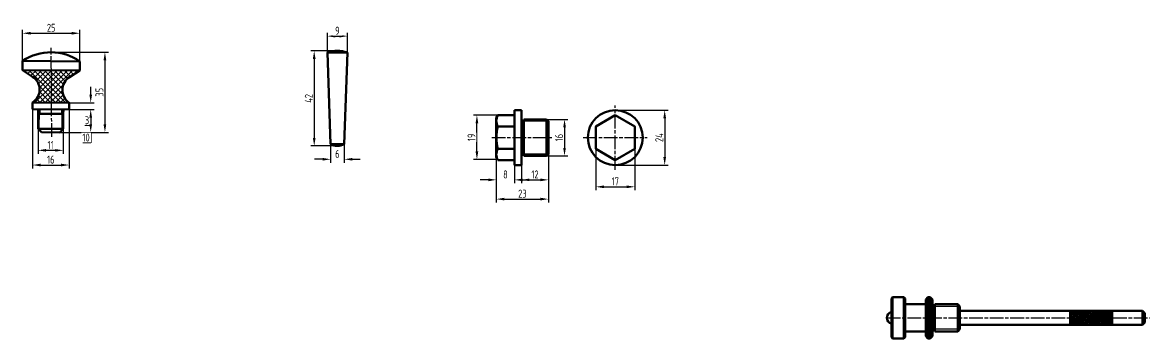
# Model space of a CAD drawing. Header units: millimetres. Extents: x -11122 to -2883, y -3177 to -1688.
# Drawn here: x -5290.1 to -4797.2, y -1826.3 to -1688.2 of the extents above; entities that cross this region are included whole.
import ezdxf

# ---------------------------------------------------------------- set-up
doc = ezdxf.new("R2010")
doc.units = ezdxf.units.MM
doc.header["$LTSCALE"] = 0.5
doc.linetypes.add('AM_ISO08W050', pattern=[18, 12, -1.5, 3, -1.5])
for name, color, linetype, lineweight in [('AM_0', 7, 'Continuous', 50), ('AM_4', 3, 'Continuous', 25), ('AM_7', 4, 'AM_ISO08W050', 25), ('manh', 3, 'Continuous', 25)]:
    doc.layers.add(name, color=color, linetype=linetype, lineweight=lineweight)
doc.styles.add('TCVN', font='tcvn+7284-2003i.ttf', dxfattribs={"width": 0.8, "height": 3.5})
doc.dimstyles.new('MyTemplate$0', dxfattribs={"dimtxt": 3.5, "dimasz": 3.5, "dimexe": 1.5, "dimexo": 0, "dimtad": 1, "dimtoh": 1, "dimdec": 0, "dimzin": 0, "dimtxsty": 'TCVN', "dimcen": 0, "dimclrd": 3, "dimclre": 3, "dimclrt": 1, "dimadec": 0, "dimazin": 0, "dimtfac": 1, "dimtdec": 0, "dimtofl": 0, "dimtmove": 0, "dimatfit": 3, "dimfxl": 1, "dimtfill": 1, "dimtolj": 1, "dimtzin": 0, "dimarcsym": 0})

# ---------------------------------------------------------------- blocks, each defined once
blk = doc.blocks.new('*D199')
at = {"color": 3, "lineweight": -2, "transparency": 16777216}
for p, q in [((-5290.05, -1704.97), (-5290.05, -1691.37)), ((-5286.55, -1692.87), (-5268.55, -1692.87)), ((-5265.05, -1705.17), (-5265.05, -1691.37))]:
    blk.add_line(p, q, dxfattribs=at)
at = {"color": 3, "transparency": 16777216}
for points in [[(-5286.55, -1692.28), (-5286.55, -1693.45), (-5290.05, -1692.87)], [(-5268.55, -1692.28), (-5268.55, -1693.45), (-5265.05, -1692.87)]]:
    blk.add_solid(points, dxfattribs=at)
at = {"color": 1, "transparency": 16777216, "insert": (-5277.55, -1690.49), "char_height": 3.5, "attachment_point": 5, "style": 'TCVN', "bg_fill": 3, "box_fill_scale": 1.1, "bg_fill_color": 256, "bg_fill_true_color": 13158600, "bg_fill_transparency": 0}
blk.add_mtext('\\A1;25', dxfattribs=at)
blk = doc.blocks.new('*D200')
at = {"color": 3, "lineweight": -2, "transparency": 16777216}
for p, q in [((-5277.52, -1701.17), (-5252.55, -1701.17)), ((-5254.05, -1704.67), (-5254.05, -1732.68)), ((-5277.31, -1736.18), (-5252.55, -1736.18))]:
    blk.add_line(p, q, dxfattribs=at)
at = {"color": 3, "transparency": 16777216}
for points in [[(-5254.64, -1704.67), (-5253.47, -1704.67), (-5254.05, -1701.17)], [(-5254.64, -1732.68), (-5253.47, -1732.68), (-5254.05, -1736.18)]]:
    blk.add_solid(points, dxfattribs=at)
at = {"color": 1, "transparency": 16777216, "insert": (-5256.43, -1718.68), "char_height": 3.5, "attachment_point": 5, "rotation": 90, "style": 'TCVN', "bg_fill": 3, "box_fill_scale": 1.1, "bg_fill_color": 256, "bg_fill_true_color": 13158600, "bg_fill_transparency": 0}
blk.add_mtext('\\A1;35', dxfattribs=at)
blk = doc.blocks.new('*D201')
at = {"color": 3, "lineweight": -2, "transparency": 16777216}
for p, q in [((-5283.29, -1734.63), (-5283.29, -1745.55)), ((-5272.29, -1734.72), (-5272.29, -1745.55)), ((-5275.79, -1744.05), (-5279.79, -1744.05))]:
    blk.add_line(p, q, dxfattribs=at)
at = {"color": 3, "transparency": 16777216}
for points in [[(-5279.79, -1743.47), (-5279.79, -1744.64), (-5283.29, -1744.05)], [(-5275.79, -1743.47), (-5275.79, -1744.64), (-5272.29, -1744.05)]]:
    blk.add_solid(points, dxfattribs=at)
at = {"color": 1, "transparency": 16777216, "insert": (-5277.79, -1741.68), "char_height": 3.5, "attachment_point": 5, "style": 'TCVN', "bg_fill": 3, "box_fill_scale": 1.1, "bg_fill_color": 256, "bg_fill_true_color": 13158600, "bg_fill_transparency": 0}
blk.add_mtext('\\A1;11', dxfattribs=at)
blk = doc.blocks.new('*D202')
at = {"color": 3, "lineweight": -2, "transparency": 16777216}
for p, q in [((-5260.27, -1719.74), (-5260.27, -1716.24)), ((-5269.7, -1723.24), (-5258.77, -1723.24)), ((-5269.72, -1726.24), (-5258.77, -1726.24)), ((-5260.27, -1729.74), (-5260.27, -1733.26)), ((-5260.27, -1733.26), (-5262.88, -1733.26))]:
    blk.add_line(p, q, dxfattribs=at)
at = {"color": 3, "transparency": 16777216}
for points in [[(-5260.85, -1719.74), (-5259.69, -1719.74), (-5260.27, -1723.24)], [(-5260.85, -1729.74), (-5259.69, -1729.74), (-5260.27, -1726.24)]]:
    blk.add_solid(points, dxfattribs=at)
at = {"color": 1, "transparency": 16777216, "insert": (-5261.89, -1730.89), "char_height": 3.5, "attachment_point": 5, "style": 'TCVN', "bg_fill": 3, "box_fill_scale": 1.1, "bg_fill_color": 256, "bg_fill_true_color": 13158600, "bg_fill_transparency": 0}
blk.add_mtext('\\A1;3', dxfattribs=at)
blk = doc.blocks.new('*D203')
at = {"color": 3, "lineweight": -2, "transparency": 16777216}
for p, q in [((-5285.72, -1726.11), (-5285.72, -1751.97)), ((-5269.72, -1726.24), (-5269.72, -1751.97)), ((-5282.22, -1750.47), (-5273.22, -1750.47))]:
    blk.add_line(p, q, dxfattribs=at)
at = {"color": 3, "transparency": 16777216}
for points in [[(-5282.22, -1749.89), (-5282.22, -1751.06), (-5285.72, -1750.47)], [(-5273.22, -1749.89), (-5273.22, -1751.06), (-5269.72, -1750.47)]]:
    blk.add_solid(points, dxfattribs=at)
at = {"color": 1, "transparency": 16777216, "insert": (-5277.72, -1748.1), "char_height": 3.5, "attachment_point": 5, "style": 'TCVN', "bg_fill": 3, "box_fill_scale": 1.1, "bg_fill_color": 256, "bg_fill_true_color": 13158600, "bg_fill_transparency": 0}
blk.add_mtext('\\A1;16', dxfattribs=at)
blk = doc.blocks.new('*D204')
at = {"color": 3, "lineweight": -2, "transparency": 16777216}
for p, q in [((-5156.78, -1701.32), (-5156.78, -1692.64)), ((-5153.28, -1694.14), (-5151.48, -1694.14)), ((-5147.98, -1701.32), (-5147.98, -1692.64))]:
    blk.add_line(p, q, dxfattribs=at)
at = {"color": 3, "transparency": 16777216}
for points in [[(-5153.28, -1693.55), (-5153.28, -1694.72), (-5156.78, -1694.14)], [(-5151.48, -1693.55), (-5151.48, -1694.72), (-5147.98, -1694.14)]]:
    blk.add_solid(points, dxfattribs=at)
at = {"color": 1, "transparency": 16777216, "insert": (-5152.38, -1691.76), "char_height": 3.5, "attachment_point": 5, "style": 'TCVN', "bg_fill": 3, "box_fill_scale": 1.1, "bg_fill_color": 256, "bg_fill_true_color": 13158600, "bg_fill_transparency": 0}
blk.add_mtext('\\A1;9', dxfattribs=at)
blk = doc.blocks.new('*D205')
at = {"color": 3, "lineweight": -2, "transparency": 16777216}
for p, q in [((-5155.38, -1741.32), (-5155.38, -1749.46)), ((-5149.39, -1741.53), (-5149.39, -1749.46)), ((-5158.88, -1747.96), (-5162.38, -1747.96)), ((-5145.89, -1747.96), (-5142.39, -1747.96))]:
    blk.add_line(p, q, dxfattribs=at)
at = {"color": 3, "transparency": 16777216}
for points in [[(-5158.88, -1747.37), (-5158.88, -1748.54), (-5155.38, -1747.96)], [(-5145.89, -1747.37), (-5145.89, -1748.54), (-5149.39, -1747.96)]]:
    blk.add_solid(points, dxfattribs=at)
at = {"color": 1, "transparency": 16777216, "insert": (-5152.39, -1745.58), "char_height": 3.5, "attachment_point": 5, "style": 'TCVN', "bg_fill": 3, "box_fill_scale": 1.1, "bg_fill_color": 256, "bg_fill_true_color": 13158600, "bg_fill_transparency": 0}
blk.add_mtext('\\A1;6', dxfattribs=at)
blk = doc.blocks.new('*D206')
at = {"color": 3, "lineweight": -2, "transparency": 16777216}
for p, q in [((-5152.38, -1700.56), (-5164.02, -1700.56)), ((-5162.52, -1704.06), (-5162.52, -1738.62)), ((-5152.38, -1742.12), (-5164.02, -1742.12))]:
    blk.add_line(p, q, dxfattribs=at)
at = {"color": 3, "transparency": 16777216}
for points in [[(-5163.1, -1704.06), (-5161.93, -1704.06), (-5162.52, -1700.56)], [(-5163.1, -1738.62), (-5161.93, -1738.62), (-5162.52, -1742.12)]]:
    blk.add_solid(points, dxfattribs=at)
at = {"color": 1, "transparency": 16777216, "insert": (-5164.89, -1721.34), "char_height": 3.5, "attachment_point": 5, "rotation": 90, "style": 'TCVN', "bg_fill": 3, "box_fill_scale": 1.1, "bg_fill_color": 256, "bg_fill_true_color": 13158600, "bg_fill_transparency": 0}
blk.add_mtext('\\A1;42', dxfattribs=at)
blk = doc.blocks.new('*D207')
at = {"color": 3, "lineweight": -2, "transparency": 16777216}
for p, q in [((-5269.72, -1726.24), (-5258.76, -1726.24)), ((-5260.26, -1729.74), (-5260.26, -1732.71)), ((-5273.8, -1736.21), (-5258.76, -1736.21)), ((-5260.26, -1736.21), (-5260.26, -1740.83)), ((-5260.26, -1740.83), (-5263.71, -1740.83))]:
    blk.add_line(p, q, dxfattribs=at)
at = {"color": 3, "transparency": 16777216}
for points in [[(-5260.85, -1729.74), (-5259.68, -1729.74), (-5260.26, -1726.24)], [(-5260.85, -1732.71), (-5259.68, -1732.71), (-5260.26, -1736.21)]]:
    blk.add_solid(points, dxfattribs=at)
at = {"color": 1, "transparency": 16777216, "insert": (-5262.3, -1738.46), "char_height": 3.5, "attachment_point": 5, "style": 'TCVN', "bg_fill": 3, "box_fill_scale": 1.1, "bg_fill_color": 256, "bg_fill_true_color": 13158600, "bg_fill_transparency": 0}
blk.add_mtext('\\A1;10', dxfattribs=at)
blk = doc.blocks.new('*D208')
at = {"color": 3, "lineweight": -2, "transparency": 16777216}
for p, q in [((-5039.35, -1738.5), (-5039.35, -1761.49)), ((-5022.35, -1738.5), (-5022.35, -1761.49)), ((-5035.85, -1759.99), (-5025.85, -1759.99))]:
    blk.add_line(p, q, dxfattribs=at)
at = {"color": 3, "transparency": 16777216}
for points in [[(-5035.85, -1759.41), (-5035.85, -1760.58), (-5039.35, -1759.99)], [(-5025.85, -1759.41), (-5025.85, -1760.58), (-5022.35, -1759.99)]]:
    blk.add_solid(points, dxfattribs=at)
at = {"color": 1, "transparency": 16777216, "insert": (-5030.85, -1757.6), "char_height": 3.5, "attachment_point": 5, "style": 'TCVN', "bg_fill": 3, "box_fill_scale": 1.1, "bg_fill_color": 256, "bg_fill_true_color": 13158600, "bg_fill_transparency": 0}
blk.add_mtext('\\A1;17', dxfattribs=at)
blk = doc.blocks.new('*D209')
at = {"color": 3, "lineweight": -2, "transparency": 16777216}
for p, q in [((-5030.85, -1726.49), (-5007.74, -1726.49)), ((-5009.24, -1729.99), (-5009.24, -1747)), ((-5030.85, -1750.5), (-5007.74, -1750.5))]:
    blk.add_line(p, q, dxfattribs=at)
at = {"color": 3, "transparency": 16777216}
for points in [[(-5009.82, -1729.99), (-5008.66, -1729.99), (-5009.24, -1726.49)], [(-5009.82, -1747), (-5008.66, -1747), (-5009.24, -1750.5)]]:
    blk.add_solid(points, dxfattribs=at)
at = {"color": 1, "transparency": 16777216, "insert": (-5011.61, -1738.5), "char_height": 3.5, "attachment_point": 5, "rotation": 90, "style": 'TCVN', "bg_fill": 3, "box_fill_scale": 1.1, "bg_fill_color": 256, "bg_fill_true_color": 13158600, "bg_fill_transparency": 0}
blk.add_mtext('\\A1;24', dxfattribs=at)
blk = doc.blocks.new('*D210')
at = {"color": 3, "lineweight": -2, "transparency": 16777216}
for p, q in [((-5060.87, -1730.5), (-5051.54, -1730.5)), ((-5053.04, -1734), (-5053.04, -1743)), ((-5060.87, -1746.5), (-5051.54, -1746.5))]:
    blk.add_line(p, q, dxfattribs=at)
at = {"color": 3, "transparency": 16777216}
for points in [[(-5053.62, -1734), (-5052.46, -1734), (-5053.04, -1730.5)], [(-5053.62, -1743), (-5052.46, -1743), (-5053.04, -1746.5)]]:
    blk.add_solid(points, dxfattribs=at)
at = {"color": 1, "transparency": 16777216, "insert": (-5055.41, -1738.5), "char_height": 3.5, "attachment_point": 5, "rotation": 90, "style": 'TCVN', "bg_fill": 3, "box_fill_scale": 1.1, "bg_fill_color": 256, "bg_fill_true_color": 13158600, "bg_fill_transparency": 0}
blk.add_mtext('\\A1;16', dxfattribs=at)
blk = doc.blocks.new('*D211')
at = {"color": 3, "lineweight": -2, "transparency": 16777216}
for p, q in [((-5060.06, -1745.69), (-5060.06, -1758.45)), ((-5071.87, -1750.5), (-5071.87, -1758.45)), ((-5068.37, -1756.95), (-5063.56, -1756.95))]:
    blk.add_line(p, q, dxfattribs=at)
at = {"color": 3, "transparency": 16777216}
for points in [[(-5068.37, -1756.36), (-5068.37, -1757.53), (-5071.87, -1756.95)], [(-5063.56, -1756.36), (-5063.56, -1757.53), (-5060.06, -1756.95)]]:
    blk.add_solid(points, dxfattribs=at)
at = {"color": 1, "transparency": 16777216, "insert": (-5065.96, -1754.57), "char_height": 3.5, "attachment_point": 5, "style": 'TCVN', "bg_fill": 3, "box_fill_scale": 1.1, "bg_fill_color": 256, "bg_fill_true_color": 13158600, "bg_fill_transparency": 0}
blk.add_mtext('\\A1;12', dxfattribs=at)
blk = doc.blocks.new('*D212')
at = {"color": 3, "lineweight": -2, "transparency": 16777216}
for p, q in [((-5082.87, -1747.1), (-5082.87, -1766.87)), ((-5060.06, -1745.69), (-5060.06, -1766.87)), ((-5079.37, -1765.37), (-5063.56, -1765.37))]:
    blk.add_line(p, q, dxfattribs=at)
at = {"color": 3, "transparency": 16777216}
for points in [[(-5079.37, -1764.78), (-5079.37, -1765.95), (-5082.87, -1765.37)], [(-5063.56, -1764.78), (-5063.56, -1765.95), (-5060.06, -1765.37)]]:
    blk.add_solid(points, dxfattribs=at)
at = {"color": 1, "transparency": 16777216, "insert": (-5071.46, -1762.99), "char_height": 3.5, "attachment_point": 5, "style": 'TCVN', "bg_fill": 3, "box_fill_scale": 1.1, "bg_fill_color": 256, "bg_fill_true_color": 13158600, "bg_fill_transparency": 0}
blk.add_mtext('\\A1;23', dxfattribs=at)
blk = doc.blocks.new('*D213')
at = {"color": 3, "lineweight": -2, "transparency": 16777216}
for p, q in [((-5082.87, -1747.1), (-5082.87, -1758.45)), ((-5074.87, -1747.1), (-5074.87, -1758.45)), ((-5086.37, -1756.95), (-5089.87, -1756.95)), ((-5071.37, -1756.95), (-5067.87, -1756.95))]:
    blk.add_line(p, q, dxfattribs=at)
at = {"color": 3, "transparency": 16777216}
for points in [[(-5086.37, -1756.37), (-5086.37, -1757.54), (-5082.87, -1756.95)], [(-5071.37, -1756.37), (-5071.37, -1757.54), (-5074.87, -1756.95)]]:
    blk.add_solid(points, dxfattribs=at)
at = {"color": 1, "transparency": 16777216, "insert": (-5078.87, -1754.58), "char_height": 3.5, "attachment_point": 5, "style": 'TCVN', "bg_fill": 3, "box_fill_scale": 1.1, "bg_fill_color": 256, "bg_fill_true_color": 13158600, "bg_fill_transparency": 0}
blk.add_mtext('\\A1;8', dxfattribs=at)
blk = doc.blocks.new('*D214')
at = {"color": 3, "lineweight": -2, "transparency": 16777216}
for p, q in [((-5082.17, -1728.68), (-5092.87, -1728.68)), ((-5091.37, -1744.55), (-5091.37, -1732.18)), ((-5082.32, -1748.05), (-5092.87, -1748.05))]:
    blk.add_line(p, q, dxfattribs=at)
at = {"color": 3, "transparency": 16777216}
for points in [[(-5091.95, -1732.18), (-5090.78, -1732.18), (-5091.37, -1728.68)], [(-5091.95, -1744.55), (-5090.78, -1744.55), (-5091.37, -1748.05)]]:
    blk.add_solid(points, dxfattribs=at)
at = {"color": 1, "transparency": 16777216, "insert": (-5093.74, -1738.37), "char_height": 3.5, "attachment_point": 5, "rotation": 90, "style": 'TCVN', "bg_fill": 3, "box_fill_scale": 1.1, "bg_fill_color": 256, "bg_fill_true_color": 13158600, "bg_fill_transparency": 0}
blk.add_mtext('\\A1;19', dxfattribs=at)

msp = doc.modelspace()

# ---------------------------------------------------------------- hatches: boundary and pattern name
at = {"layer": 'AM_4'}
h = msp.add_hatch(dxfattribs=at)
h.set_pattern_fill('ANSI37', color=256, scale=0.5, angle=-0.4627)
h.set_pattern_definition([(44.537265, (-9922.2548, -5647.17), (-1.11342966, 1.13156115), []), (134.537265, (-9922.2548, -5647.17), (-1.13156115, -1.11342966), [])])
h.paths.add_polyline_path([(-5269.54, -1712.01), (-5265.08, -1709.17), (-5290.08, -1708.97), (-5285.67, -1711.88, -0.539915), (-5285.69, -1723.11), (-5269.7, -1723.24, -0.539915)])
at = {"layer": 'AM_7', "lineweight": 25}
h = msp.add_hatch(dxfattribs=at)
h.set_pattern_fill('ANSI37', color=256, scale=0.2, angle=100)
h.set_pattern_definition([(145, (-2328.7953, 6429.2517), (-0.364221037, -0.52016155), []), (235, (-2328.7953, 6429.2517), (0.52016155, -0.364221037), [])])
h.paths.add_polyline_path([(-4831.85, -1814.27), (-4831.85, -1817.27), (-4815.64, -1817.27), (-4813.54, -1814.27)])
h.paths.add_polyline_path([(-4831.85, -1817.27), (-4831.85, -1820.27), (-4817.74, -1820.27), (-4815.64, -1817.27)])
h.paths.add_polyline_path([(-4813.54, -1817.27), (-4815.64, -1817.27), (-4817.74, -1820.27), (-4813.54, -1820.27)])
h.paths.add_polyline_path([(-4813.54, -1814.27), (-4815.64, -1817.27), (-4813.54, -1817.27)])

# ---------------------------------------------------------------- linework, layer by layer
for p, q in [((-5282.65, -1717.54), (-5282.65, -1717.13)), ((-5272.65, -1717.62), (-5272.65, -1717.21)), ((-5269.72, -1726.24), (-5269.7, -1723.24)), ((-5071.87, -1726.49), (-5071.87, -1730.5)), ((-5071.87, -1731.31), (-5071.87, -1730.5)), ((-5071.87, -1745.69), (-5071.87, -1731.31)), ((-5070.87, -1730.5), (-5069.87, -1730.5)), ((-5069.87, -1730.5), (-5060.87, -1730.5)), ((-5273.8, -1736.21), (-5281.8, -1736.14)), ((-5071.87, -1745.69), (-5071.87, -1746.5)), ((-5071.87, -1750.5), (-5071.87, -1746.5)), ((-5060.87, -1746.5), (-5070.87, -1746.5)), ((-4891.09, -1812.27), (-4892.09, -1812.27)), ((-4880.09, -1817.27), (-4880.09, -1812.27)), ((-4895.09, -1817.27), (-4895.09, -1823.27)), ((-4880.09, -1817.27), (-4880.09, -1822.27)), ((-4891.09, -1822.27), (-4892.09, -1822.27)), ((-4881.09, -1823.27), (-4890.09, -1823.27))]:
    msp.add_line(p, q)
at = {"lineweight": 50}
msp.add_line((-5285.72, -1726.11), (-5269.72, -1726.24), dxfattribs=at)
at = {"layer": 'AM_0'}
for p, q in [((-5290.08, -1708.97), (-5290.05, -1704.97)), ((-5290.05, -1704.97), (-5265.05, -1705.17)), ((-5265.05, -1705.17), (-5265.08, -1709.17)), ((-5155.38, -1741.32), (-5156.78, -1701.32)), ((-5156.78, -1701.32), (-5147.98, -1701.32)), ((-5149.38, -1741.32), (-5147.98, -1701.32)), ((-5265.08, -1709.17), (-5290.08, -1708.97)), ((-5285.67, -1711.88), (-5290.08, -1708.97)), ((-5265.08, -1709.17), (-5269.54, -1712.01)), ((-5283.22, -1726.13), (-5283.23, -1728.05)), ((-5272.22, -1726.22), (-5272.24, -1728.14)), ((-5082.17, -1728.68), (-5082.87, -1729.9)), ((-5082.87, -1747.1), (-5082.87, -1729.9)), ((-5082.17, -1728.68), (-5074.87, -1728.68)), ((-5074.87, -1726.49), (-5071.87, -1726.49)), ((-5074.87, -1750.5), (-5074.87, -1726.49)), ((-5071.87, -1750.5), (-5071.87, -1726.49)), ((-5082.17, -1733.59), (-5074.87, -1733.59)), ((-5070.87, -1731.81), (-5071.87, -1731.81)), ((-5070.87, -1730.5), (-5060.87, -1730.5)), ((-5070.87, -1746.5), (-5070.87, -1730.5)), ((-5068.87, -1730.5), (-5060.87, -1730.5)), ((-5060.87, -1730.5), (-5060.06, -1731.31)), ((-5060.87, -1730.5), (-5060.87, -1746.5)), ((-5060.06, -1745.69), (-5060.06, -1731.31)), ((-5082.85, -1739.35), (-5082.87, -1739.35)), ((-5155.38, -1741.32), (-5149.38, -1741.32)), ((-5082.17, -1743.41), (-5074.87, -1743.41)), ((-5082.17, -1748.31), (-5082.87, -1747.09)), ((-5082.17, -1748.31), (-5074.87, -1748.31)), ((-5070.87, -1745.19), (-5071.87, -1745.19)), ((-5070.87, -1746.5), (-5060.87, -1746.5)), ((-5068.87, -1746.5), (-5060.87, -1746.5)), ((-5060.87, -1746.5), (-5060.06, -1745.69)), ((-5074.87, -1750.5), (-5071.87, -1750.5)), ((-4910.09, -1808.77), (-4909.59, -1808.27)), ((-4909.59, -1808.27), (-4904.59, -1808.27)), ((-4909.59, -1808.27), (-4909.59, -1826.27)), ((-4904.59, -1808.27), (-4904.09, -1808.77)), ((-4904.59, -1826.27), (-4904.59, -1808.27)), ((-4895.09, -1809.27), (-4894.09, -1808.27)), ((-4893.09, -1808.27), (-4894.09, -1808.27)), ((-4894.09, -1826.27), (-4894.09, -1808.27)), ((-4893.09, -1808.27), (-4892.09, -1809.27)), ((-4893.09, -1808.27), (-4893.09, -1826.27)), ((-4910.09, -1825.77), (-4910.09, -1808.77)), ((-4904.09, -1808.77), (-4904.09, -1825.77)), ((-4904.09, -1808.77), (-4904.09, -1811.27)), ((-4895.09, -1811.27), (-4904.09, -1811.27)), ((-4895.09, -1809.27), (-4895.09, -1811.27)), ((-4895.09, -1817.27), (-4895.09, -1811.27)), ((-4894.09, -1809.27), (-4894.09, -1825.27)), ((-4892.09, -1825.27), (-4892.09, -1809.27)), ((-4891.09, -1812.27), (-4892.09, -1812.27)), ((-4890.09, -1811.27), (-4891.09, -1811.27)), ((-4891.09, -1811.27), (-4891.09, -1823.27)), ((-4883.09, -1811.27), (-4890.59, -1811.27)), ((-4885.25, -1811.27), (-4885.25, -1811.27)), ((-4883.09, -1811.27), (-4881.09, -1811.27)), ((-4880.09, -1812.27), (-4881.09, -1811.27)), ((-4881.09, -1823.27), (-4881.09, -1811.27)), ((-4880.09, -1812.27), (-4880.09, -1814.27)), ((-4895.09, -1817.27), (-4895.09, -1825.27)), ((-4880.09, -1814.27), (-4880.09, -1820.27)), ((-4800.23, -1814.27), (-4880.09, -1814.27)), ((-4831.85, -1820.27), (-4831.85, -1814.27)), ((-4813.54, -1820.27), (-4813.54, -1814.27)), ((-4800.23, -1820.27), (-4800.23, -1814.27)), ((-4800.23, -1814.27), (-4799.23, -1815.27)), ((-4799.23, -1817.27), (-4799.23, -1815.27)), ((-4799.23, -1817.27), (-4799.23, -1819.27)), ((-4895.09, -1823.27), (-4904.09, -1823.27)), ((-4904.09, -1823.27), (-4904.09, -1825.77)), ((-4891.09, -1822.27), (-4892.09, -1822.27)), ((-4890.09, -1823.27), (-4891.09, -1823.27)), ((-4883.09, -1823.27), (-4890.09, -1823.27)), ((-4884.09, -1823.27), (-4884.09, -1823.27)), ((-4883.09, -1823.27), (-4881.09, -1823.27)), ((-4880.09, -1822.27), (-4881.09, -1823.27)), ((-4880.09, -1820.27), (-4880.09, -1822.27)), ((-4800.23, -1820.27), (-4880.09, -1820.27)), ((-4799.23, -1819.27), (-4800.23, -1820.27)), ((-4910.09, -1825.77), (-4909.59, -1826.27)), ((-4904.59, -1826.27), (-4909.59, -1826.27)), ((-4904.59, -1826.27), (-4904.09, -1825.77)), ((-4895.09, -1825.27), (-4894.09, -1826.27)), ((-4894.09, -1826.27), (-4893.09, -1826.27)), ((-4893.09, -1826.27), (-4892.09, -1825.27))]:
    msp.add_line(p, q, dxfattribs=at)
at = {"layer": 'AM_0', "lineweight": 50}
for p, q in [((-5285.72, -1726.11), (-5285.69, -1723.11)), ((-5285.69, -1723.11), (-5269.7, -1723.24)), ((-5269.72, -1726.24), (-5269.7, -1723.24)), ((-5283.29, -1734.63), (-5283.23, -1728.05)), ((-5283.23, -1728.05), (-5272.24, -1728.14)), ((-5282.73, -1728.06), (-5282.72, -1726.13)), ((-5272.74, -1728.14), (-5272.72, -1726.21)), ((-5272.29, -1734.72), (-5272.24, -1728.14)), ((-5281.8, -1736.14), (-5283.29, -1734.63)), ((-5283.29, -1734.63), (-5272.29, -1734.72)), ((-5272.29, -1734.72), (-5273.8, -1736.21)), ((-5281.8, -1736.14), (-5273.8, -1736.21))]:
    msp.add_line(p, q, dxfattribs=at)
at = {"layer": 'AM_0', "linetype": 'Continuous', "lineweight": 25}
msp.add_line((-5071.87, -1746.57), (-5071.79, -1746.5), dxfattribs=at)
at = {"layer": 'AM_0'}
msp.add_lwpolyline([(-5030.85, -1728.68), (-5039.35, -1733.59), (-5039.35, -1743.41), (-5030.85, -1748.31), (-5022.35, -1743.41), (-5022.35, -1733.59)], close=True, dxfattribs=at)
msp.add_circle((-5030.85, -1738.5), 12, dxfattribs=at)
for centre, radius, start, end in [((-5277.7, -1723.17), 22, 54.9137, 124.1608), ((-5152.39, -1713.68), 13.12, 70.4009, 109.5942), ((-5289.36, -1717.49), 6.71, 303.1204, 56.5815), ((-5265.94, -1717.68), 6.71, 122.493, 235.9541), ((-5078.22, -1731.14), 4.65, 148.1553, 211.8447), ((-5065.31, -1738.5), 17.55, 163.7642, 196.2358), ((-5152.38, -1736.09), 6.02, 240.1372, 299.8628), ((-5078.22, -1745.86), 4.65, 148.1553, 211.8447), ((-5065.87, -1753.68), 0.001, 180, 270), ((-4909.59, -1817.27), 2.5, 101.537, 258.463)]:
    msp.add_arc(centre, radius, start, end, dxfattribs=at)
at = {"layer": 'AM_4'}
for p, q in [((-5282.79, -1735.13), (-5282.72, -1726.13)), ((-5272.79, -1735.21), (-5272.72, -1726.21)), ((-5060.06, -1731.31), (-5070.87, -1731.31)), ((-5060.06, -1745.69), (-5070.87, -1745.69)), ((-4880.09, -1812.27), (-4891.09, -1812.27)), ((-4880.09, -1822.27), (-4891.09, -1822.27))]:
    msp.add_line(p, q, dxfattribs=at)
at = {"layer": 'AM_7'}
for p, q in [((-5277.3, -1738.18), (-5277.53, -1699.18)), ((-5030.85, -1752.5), (-5030.85, -1724.49)), ((-5084.87, -1738.5), (-5058.06, -1738.5)), ((-5044.86, -1738.5), (-5016.85, -1738.5)), ((-4912.09, -1817.27), (-4797.23, -1817.27))]:
    msp.add_line(p, q, dxfattribs=at)
at = {"layer": 'manh', "lineweight": 25}
msp.add_line((-5283.29, -1734.63), (-5283.22, -1726.13), dxfattribs=at)

# ---------------------------------------------------------------- next in the draw order: dimensions: what is measured, and where the dimension line sits
for base, p1, p2, picture, middle in [((-5265.05, -1692.87), (-5290.05, -1704.97), (-5265.05, -1705.17), '*D199', (-5277.55, -1690.49)), ((-5147.98, -1694.14), (-5156.78, -1701.32), (-5147.98, -1701.32), '*D204', (-5152.38, -1691.76)), ((-5022.35, -1759.99), (-5039.35, -1738.5), (-5022.35, -1738.5), '*D208', (-5030.85, -1757.6)), ((-5149.39, -1747.96), (-5155.38, -1741.32), (-5149.39, -1741.53), '*D205', (-5152.39, -1745.58))]:
    dim = msp.add_linear_dim(base=base, p1=p1, p2=p2, dimstyle='MyTemplate$0')
    dim.commit()
    dim.dimension.update_dxf_attribs({"geometry": picture, "text_midpoint": middle})
dim = msp.add_linear_dim(base=(-5053.04, -1746.5), p1=(-5060.87, -1730.5), p2=(-5060.87, -1746.5), angle=90, dimstyle='MyTemplate$0')
dim.commit()
dim.dimension.update_dxf_attribs({"geometry": '*D210', "text_midpoint": (-5055.41, -1738.5)})

# ---------------------------------------------------------------- next in the draw order: dimensions: what is measured, and where the dimension line sits
for base, p1, p2, picture, middle in [((-5254.05, -1736.18), (-5277.52, -1701.17), (-5277.31, -1736.18), '*D200', (-5256.43, -1718.68)), ((-5162.52, -1742.12), (-5152.38, -1700.56), (-5152.38, -1742.12), '*D206', (-5164.89, -1721.34)), ((-5009.24, -1750.5), (-5030.85, -1726.49), (-5030.85, -1750.5), '*D209', (-5011.61, -1738.5))]:
    dim = msp.add_linear_dim(base=base, p1=p1, p2=p2, angle=90, dimstyle='MyTemplate$0')
    dim.commit()
    dim.dimension.update_dxf_attribs({"geometry": picture, "text_midpoint": middle})
dim = msp.add_linear_dim(base=(-5060.06, -1756.95), p1=(-5071.87, -1750.5), p2=(-5060.06, -1745.69), dimstyle='MyTemplate$0')
dim.commit()
dim.dimension.update_dxf_attribs({"geometry": '*D211', "text_midpoint": (-5065.96, -1754.57)})

# ---------------------------------------------------------------- next in the draw order: dimensions: what is measured, and where the dimension line sits
dim = msp.add_linear_dim(base=(-5260.27, -1726.24), p1=(-5269.7, -1723.24), p2=(-5269.72, -1726.24), angle=90, dimstyle='MyTemplate$0')
dim.commit()
dim.dimension.update_dxf_attribs({"geometry": '*D202', "text_midpoint": (-5261.89, -1733.26), "dimtype": 160})
for base, p1, p2, picture, middle in [((-5283.29, -1744.05), (-5272.29, -1734.72), (-5283.29, -1734.63), '*D201', (-5277.79, -1741.68)), ((-5060.06, -1765.37), (-5082.87, -1747.1), (-5060.06, -1745.69), '*D212', (-5071.46, -1762.99))]:
    dim = msp.add_linear_dim(base=base, p1=p1, p2=p2, dimstyle='MyTemplate$0')
    dim.commit()
    dim.dimension.update_dxf_attribs({"geometry": picture, "text_midpoint": middle})

# ---------------------------------------------------------------- next in the draw order: dimensions: what is measured, and where the dimension line sits
for base, p1, p2, picture, middle in [((-5269.72, -1750.47), (-5285.72, -1726.11), (-5269.72, -1726.24), '*D203', (-5277.72, -1748.1)), ((-5074.87, -1756.95), (-5082.87, -1747.1), (-5074.87, -1747.1), '*D213', (-5078.87, -1754.58))]:
    dim = msp.add_linear_dim(base=base, p1=p1, p2=p2, dimstyle='MyTemplate$0')
    dim.commit()
    dim.dimension.update_dxf_attribs({"geometry": picture, "text_midpoint": middle})

# ---------------------------------------------------------------- next in the draw order: dimensions: what is measured, and where the dimension line sits
dim = msp.add_linear_dim(base=(-5260.26, -1726.24), p1=(-5273.8, -1736.21), p2=(-5269.72, -1726.24), angle=90, dimstyle='MyTemplate$0')
dim.commit()
dim.dimension.update_dxf_attribs({"geometry": '*D207', "text_midpoint": (-5262.3, -1740.83), "dimtype": 160})
dim = msp.add_linear_dim(base=(-5091.37, -1728.68), p1=(-5082.32, -1748.05), p2=(-5082.17, -1728.68), angle=90, dimstyle='MyTemplate$0')
dim.commit()
dim.dimension.update_dxf_attribs({"geometry": '*D214', "text_midpoint": (-5093.74, -1738.37)})

doc.saveas('drawing.dxf')
